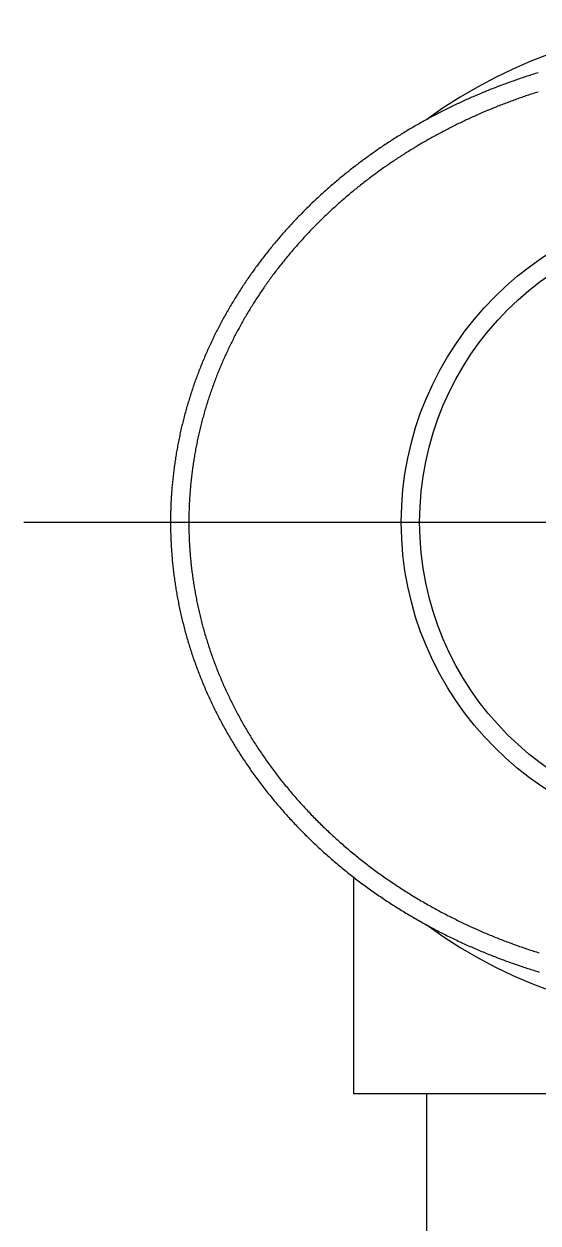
# Model space of a CAD drawing. Extents: x -10.3 to 60.5, y -16.9 to 56.6.
# Drawn here: x 41.54 to 48.55, y 38.24 to 54.6 of the extents above; entities that cross this region are included whole.
import ezdxf

# ---------------------------------------------------------------- set-up
doc = ezdxf.new("R2010")
doc.units = 0
doc.linetypes.add('CENTER', pattern=[50.8, 31.75, -6.35, 6.35, -6.35])
doc.layers.get('0').update_dxf_attribs({"linetype": 'CONTINUOUS'})
doc.layers.add('CENTER', color=1, linetype='CENTER')

msp = doc.modelspace()

# ---------------------------------------------------------------- linework, layer by layer
at = {"color": 7, "linetype": 'CONTINUOUS'}
for p, q in [((46.0368, 40), (46.0368, 42.9552)), ((56.0368, 40), (46.0368, 40)), ((47.0368, 0.3), (47.0368, 40))]:
    msp.add_line(p, q, dxfattribs=at)
at = {"color": 7}
for points in [[(48.5552, 53.9339, 0), (48.536, 53.928, 0), (48.5169, 53.9221, 0), (48.4977, 53.9162, 0), (48.4785, 53.9102, 0), (48.4594, 53.9041, 0), (48.4403, 53.898, 0), (48.4211, 53.8919, 0), (48.402, 53.8857, 0), (48.383, 53.8795, 0), (48.3639, 53.8732, 0), (48.3448, 53.8669, 0), (48.3258, 53.8605, 0), (48.3068, 53.8541, 0), (48.2878, 53.8476, 0), (48.2688, 53.8411, 0), (48.2498, 53.8345, 0), (48.2308, 53.8279, 0), (48.2119, 53.8213, 0), (48.1929, 53.8146, 0), (48.174, 53.8078, 0), (48.1551, 53.8011, 0), (48.1362, 53.7942, 0), (48.1173, 53.7873, 0), (48.0985, 53.7804, 0), (48.0796, 53.7734, 0), (48.0608, 53.7664, 0), (48.042, 53.7593, 0), (48.0232, 53.7522, 0), (48.0044, 53.745, 0), (47.9857, 53.7378, 0), (47.9669, 53.7306, 0), (47.9482, 53.7233, 0), (47.9295, 53.7159, 0), (47.9108, 53.7085, 0), (47.8921, 53.7011, 0), (47.8735, 53.6936, 0), (47.8548, 53.686, 0), (47.8362, 53.6784, 0), (47.8176, 53.6708, 0), (47.799, 53.6631, 0), (47.7805, 53.6554, 0), (47.7619, 53.6476, 0), (47.7434, 53.6398, 0), (47.7249, 53.6319, 0), (47.7064, 53.624, 0), (47.6879, 53.616, 0), (47.6694, 53.608, 0), (47.651, 53.6, 0), (47.6326, 53.5919, 0), (47.6142, 53.5837, 0), (47.5958, 53.5755, 0), (47.5774, 53.5673, 0), (47.5591, 53.559, 0), (47.5408, 53.5506, 0), (47.5225, 53.5423, 0), (47.5042, 53.5338, 0), (47.4859, 53.5253, 0), (47.4677, 53.5168, 0), (47.4495, 53.5082, 0), (47.4313, 53.4996, 0), (47.4131, 53.491, 0), (47.3949, 53.4822, 0), (47.3768, 53.4735, 0), (47.3587, 53.4647, 0), (47.3406, 53.4558, 0), (47.3225, 53.4469, 0), (47.3044, 53.438, 0), (47.2864, 53.429, 0), (47.2684, 53.4199, 0), (47.2504, 53.4108, 0), (47.2324, 53.4017, 0), (47.2145, 53.3925, 0), (47.1965, 53.3833, 0), (47.1786, 53.374, 0), (47.1608, 53.3647, 0), (47.1429, 53.3553, 0), (47.1251, 53.3459, 0), (47.1072, 53.3364, 0), (47.0895, 53.3269, 0), (47.0717, 53.3173, 0), (47.0539, 53.3077, 0), (47.0362, 53.2981, 0), (47.0185, 53.2884, 0), (47.0008, 53.2786, 0), (46.9832, 53.2688, 0), (46.9656, 53.259, 0), (46.948, 53.2491, 0), (46.9304, 53.2391, 0), (46.9128, 53.2292, 0), (46.8953, 53.2191, 0), (46.8778, 53.209, 0), (46.8603, 53.1989, 0), (46.8429, 53.1887, 0), (46.8254, 53.1785, 0), (46.808, 53.1683, 0), (46.7906, 53.1579, 0), (46.7733, 53.1476, 0), (46.756, 53.1372, 0), (46.7387, 53.1267, 0), (46.7214, 53.1162, 0), (46.7042, 53.1057, 0), (46.6869, 53.0951, 0), (46.6698, 53.0844, 0), (46.6526, 53.0738, 0), (46.6355, 53.063, 0), (46.6184, 53.0523, 0), (46.6013, 53.0414, 0), (46.5842, 53.0306, 0), (46.5672, 53.0196, 0), (46.5502, 53.0087, 0), (46.5333, 52.9977, 0), (46.5163, 52.9866, 0), (46.4994, 52.9755, 0), (46.4826, 52.9644, 0), (46.4657, 52.9532, 0), (46.4489, 52.9419, 0), (46.4321, 52.9307, 0), (46.4154, 52.9193, 0), (46.3986, 52.908, 0), (46.3819, 52.8965, 0), (46.3653, 52.8851, 0), (46.3486, 52.8736, 0), (46.332, 52.862, 0), (46.3155, 52.8504, 0), (46.2989, 52.8388, 0), (46.2824, 52.8271, 0), (46.266, 52.8153, 0), (46.2495, 52.8036, 0), (46.2331, 52.7917, 0), (46.2167, 52.7799, 0), (46.2004, 52.7679, 0), (46.1841, 52.756, 0), (46.1678, 52.744, 0), (46.1515, 52.7319, 0), (46.1353, 52.7198, 0), (46.1191, 52.7077, 0), (46.103, 52.6955, 0), (46.0869, 52.6833, 0), (46.0708, 52.671, 0), (46.0548, 52.6587, 0), (46.0387, 52.6463, 0), (46.0228, 52.6339, 0), (46.0068, 52.6214, 0), (45.9909, 52.6089, 0), (45.975, 52.5964, 0), (45.9592, 52.5838, 0), (45.9434, 52.5712, 0), (45.9276, 52.5585, 0), (45.9119, 52.5458, 0), (45.8962, 52.533, 0), (45.8805, 52.5202, 0), (45.8649, 52.5073, 0), (45.8493, 52.4944, 0), (45.8338, 52.4815, 0), (45.8183, 52.4685, 0), (45.8028, 52.4555, 0), (45.7874, 52.4424, 0), (45.772, 52.4293, 0), (45.7566, 52.4161, 0), (45.7413, 52.4029, 0), (45.726, 52.3897, 0), (45.7107, 52.3764, 0), (45.6955, 52.363, 0), (45.6803, 52.3497, 0), (45.6652, 52.3362, 0), (45.6501, 52.3228, 0), (45.6351, 52.3093, 0), (45.62, 52.2957, 0), (45.6051, 52.2821, 0), (45.5901, 52.2685, 0), (45.5752, 52.2548, 0), (45.5603, 52.2411, 0), (45.5455, 52.2273, 0), (45.5307, 52.2135, 0), (45.516, 52.1996, 0), (45.5013, 52.1857, 0), (45.4866, 52.1718, 0), (45.472, 52.1578, 0), (45.4574, 52.1438, 0), (45.4429, 52.1297, 0), (45.4284, 52.1156, 0), (45.4139, 52.1015, 0), (45.3995, 52.0873, 0), (45.3852, 52.073, 0), (45.3708, 52.0587, 0), (45.3565, 52.0444, 0), (45.3423, 52.03, 0), (45.3281, 52.0156, 0), (45.3139, 52.0012, 0), (45.2998, 51.9867, 0), (45.2857, 51.9722, 0), (45.2717, 51.9576, 0), (45.2577, 51.943, 0), (45.2437, 51.9283, 0), (45.2298, 51.9136, 0), (45.216, 51.8989, 0), (45.2021, 51.8841, 0), (45.1884, 51.8693, 0), (45.1746, 51.8544, 0), (45.1609, 51.8395, 0), (45.1473, 51.8245, 0), (45.1337, 51.8095, 0), (45.1201, 51.7945, 0), (45.1066, 51.7794, 0), (45.0932, 51.7643, 0), (45.0797, 51.7491, 0), (45.0664, 51.7339, 0), (45.053, 51.7187, 0), (45.0398, 51.7034, 0), (45.0265, 51.6881, 0), (45.0133, 51.6727, 0), (45.0002, 51.6573, 0), (44.9871, 51.6419, 0), (44.974, 51.6264, 0), (44.961, 51.6109, 0), (44.9481, 51.5953, 0), (44.9351, 51.5797, 0), (44.9223, 51.564, 0), (44.9095, 51.5483, 0), (44.8967, 51.5326, 0), (44.884, 51.5168, 0), (44.8713, 51.501, 0), (44.8586, 51.4852, 0), (44.8461, 51.4693, 0), (44.8335, 51.4533, 0), (44.821, 51.4374, 0), (44.8086, 51.4213, 0), (44.7962, 51.4053, 0), (44.7839, 51.3892, 0), (44.7716, 51.373, 0), (44.7593, 51.3569, 0), (44.7471, 51.3407, 0), (44.735, 51.3244, 0), (44.7229, 51.3081, 0), (44.7109, 51.2918, 0), (44.6989, 51.2754, 0), (44.6869, 51.259, 0), (44.675, 51.2425, 0), (44.6632, 51.226, 0), (44.6514, 51.2094, 0), (44.6396, 51.1929, 0), (44.6279, 51.1762, 0), (44.6163, 51.1596, 0), (44.6047, 51.1429, 0), (44.5931, 51.1261, 0), (44.5816, 51.1093, 0), (44.5702, 51.0925, 0), (44.5588, 51.0756, 0), (44.5475, 51.0587, 0), (44.5362, 51.0418, 0), (44.525, 51.0248, 0), (44.5138, 51.0078, 0), (44.5027, 50.9907, 0), (44.4916, 50.9736, 0), (44.4806, 50.9565, 0), (44.4696, 50.9393, 0), (44.4587, 50.9221, 0), (44.4478, 50.9049, 0), (44.437, 50.8876, 0), (44.4263, 50.8703, 0), (44.4156, 50.8529, 0), (44.4049, 50.8355, 0), (44.3944, 50.8181, 0), (44.3838, 50.8006, 0), (44.3734, 50.7831, 0), (44.3629, 50.7655, 0), (44.3526, 50.748, 0), (44.3423, 50.7303, 0), (44.332, 50.7127, 0), (44.3218, 50.695, 0), (44.3117, 50.6773, 0), (44.3016, 50.6595, 0), (44.2916, 50.6417, 0), (44.2816, 50.6239, 0), (44.2717, 50.606, 0), (44.2619, 50.5881, 0), (44.2521, 50.5702, 0), (44.2424, 50.5522, 0), (44.2327, 50.5342, 0), (44.2231, 50.5162, 0), (44.2135, 50.4981, 0), (44.204, 50.48, 0), (44.1946, 50.4619, 0), (44.1852, 50.4437, 0), (44.1759, 50.4255, 0), (44.1666, 50.4073, 0), (44.1574, 50.389, 0), (44.1483, 50.3707, 0), (44.1392, 50.3523, 0), (44.1302, 50.334, 0), (44.1212, 50.3156, 0), (44.1124, 50.2971, 0), (44.1035, 50.2787, 0), (44.0948, 50.2602, 0), (44.086, 50.2416, 0), (44.0774, 50.2231, 0), (44.0688, 50.2045, 0), (44.0603, 50.1858, 0), (44.0518, 50.1672, 0), (44.0434, 50.1485, 0), (44.0351, 50.1298, 0), (44.0269, 50.111, 0), (44.0187, 50.0923, 0), (44.0105, 50.0735, 0), (44.0024, 50.0546, 0), (43.9944, 50.0358, 0), (43.9865, 50.0169, 0), (43.9786, 49.9979, 0), (43.9708, 49.979, 0), (43.963, 49.96, 0), (43.9554, 49.941, 0), (43.9477, 49.922, 0), (43.9402, 49.9029, 0), (43.9327, 49.8838, 0), (43.9253, 49.8647, 0), (43.9179, 49.8456, 0), (43.9106, 49.8264, 0), (43.9034, 49.8072, 0), (43.8963, 49.788, 0), (43.8892, 49.7688, 0), (43.8822, 49.7495, 0), (43.8752, 49.7302, 0), (43.8683, 49.7109, 0), (43.8615, 49.6916, 0), (43.8547, 49.6722, 0), (43.8481, 49.6529, 0), (43.8414, 49.6334, 0), (43.8349, 49.614, 0), (43.8284, 49.5946, 0), (43.822, 49.5751, 0), (43.8156, 49.5556, 0), (43.8094, 49.5361, 0), (43.8031, 49.5165, 0), (43.797, 49.497, 0), (43.7909, 49.4774, 0), (43.7849, 49.4578, 0), (43.779, 49.4382, 0), (43.7731, 49.4185, 0), (43.7673, 49.3989, 0), (43.7616, 49.3792, 0), (43.7559, 49.3595, 0), (43.7503, 49.3398, 0), (43.7448, 49.32, 0), (43.7394, 49.3003, 0), (43.734, 49.2805, 0), (43.7287, 49.2607, 0), (43.7234, 49.2409, 0), (43.7183, 49.2211, 0), (43.7132, 49.2012, 0), (43.7082, 49.1814, 0), (43.7032, 49.1615, 0), (43.6983, 49.1416, 0), (43.6935, 49.1217, 0), (43.6888, 49.1017, 0), (43.6841, 49.0818, 0), (43.6795, 49.0618, 0), (43.675, 49.0418, 0), (43.6705, 49.0219, 0), (43.6661, 49.0018, 0), (43.6618, 48.9818, 0), (43.6576, 48.9618, 0), (43.6534, 48.9417, 0), (43.6493, 48.9217, 0), (43.6453, 48.9016, 0), (43.6413, 48.8815, 0), (43.6375, 48.8614, 0), (43.6337, 48.8413, 0), (43.6299, 48.8212, 0), (43.6263, 48.8011, 0), (43.6227, 48.7809, 0), (43.6192, 48.7608, 0), (43.6157, 48.7406, 0), (43.6124, 48.7204, 0), (43.6091, 48.7002, 0), (43.6059, 48.68, 0), (43.6027, 48.6598, 0), (43.5996, 48.6396, 0), (43.5966, 48.6194, 0), (43.5937, 48.5991, 0), (43.5909, 48.5789, 0), (43.5881, 48.5586, 0), (43.5854, 48.5384, 0), (43.5827, 48.5181, 0), (43.5802, 48.4978, 0), (43.5777, 48.4775, 0), (43.5753, 48.4572, 0), (43.5729, 48.4369, 0), (43.5707, 48.4166, 0), (43.5685, 48.3963, 0), (43.5663, 48.376, 0), (43.5643, 48.3556, 0), (43.5623, 48.3353, 0), (43.5604, 48.315, 0), (43.5586, 48.2946, 0), (43.5568, 48.2743, 0), (43.5552, 48.2539, 0), (43.5535, 48.2335, 0), (43.552, 48.2132, 0), (43.5505, 48.1928, 0), (43.5492, 48.1724, 0), (43.5478, 48.152, 0), (43.5466, 48.1317, 0), (43.5454, 48.1113, 0), (43.5444, 48.0909, 0), (43.5433, 48.0705, 0), (43.5424, 48.0501, 0), (43.5415, 48.0297, 0), (43.5407, 48.0093, 0), (43.54, 47.9889, 0), (43.5393, 47.9685, 0), (43.5388, 47.948, 0), (43.5383, 47.9276, 0), (43.5378, 47.9072, 0), (43.5375, 47.8868, 0), (43.5372, 47.8664, 0), (43.537, 47.846, 0), (43.5369, 47.8255, 0), (43.5368, 47.8051, 0), (43.5368, 47.7847, 0), (43.5369, 47.7643, 0), (43.5371, 47.7439, 0), (43.5373, 47.7235, 0), (43.5376, 47.703, 0), (43.538, 47.6826, 0), (43.5385, 47.6622, 0), (43.539, 47.6418, 0), (43.5396, 47.6214, 0), (43.5403, 47.601, 0), (43.5411, 47.5806, 0), (43.5419, 47.5602, 0), (43.5428, 47.5398, 0), (43.5438, 47.5194, 0), (43.5448, 47.4989, 0), (43.546, 47.4785, 0), (43.5472, 47.4581, 0), (43.5484, 47.4377, 0), (43.5498, 47.4173, 0), (43.5512, 47.3969, 0), (43.5527, 47.3765, 0), (43.5543, 47.3561, 0), (43.5559, 47.3358, 0), (43.5577, 47.3154, 0), (43.5595, 47.295, 0), (43.5613, 47.2746, 0), (43.5633, 47.2542, 0), (43.5653, 47.2338, 0), (43.5674, 47.2135, 0), (43.5695, 47.1931, 0), (43.5718, 47.1727, 0), (43.5741, 47.1523, 0), (43.5765, 47.132, 0), (43.579, 47.1116, 0), (43.5815, 47.0913, 0), (43.5841, 47.0709, 0), (43.5868, 47.0506, 0), (43.5896, 47.0302, 0), (43.5924, 47.0099, 0), (43.5953, 46.9895, 0), (43.5983, 46.9692, 0), (43.6014, 46.9489, 0), (43.6045, 46.9285, 0), (43.6077, 46.9082, 0), (43.611, 46.8879, 0), (43.6143, 46.8676, 0), (43.6178, 46.8473, 0), (43.6213, 46.827, 0), (43.6249, 46.8067, 0), (43.6285, 46.7864, 0), (43.6323, 46.7661, 0), (43.6361, 46.7458, 0), (43.64, 46.7255, 0), (43.6439, 46.7053, 0), (43.648, 46.685, 0), (43.6521, 46.6647, 0), (43.6562, 46.6445, 0), (43.6605, 46.6242, 0), (43.6648, 46.604, 0), (43.6693, 46.5838, 0), (43.6737, 46.5635, 0), (43.6783, 46.5433, 0), (43.6829, 46.5231, 0), (43.6876, 46.5029, 0), (43.6924, 46.4827, 0), (43.6973, 46.4625, 0), (43.7022, 46.4423, 0), (43.7072, 46.4221, 0), (43.7123, 46.402, 0), (43.7175, 46.3818, 0), (43.7227, 46.3616, 0), (43.728, 46.3415, 0), (43.7334, 46.3214, 0), (43.7389, 46.3012, 0), (43.7444, 46.2811, 0), (43.7501, 46.261, 0), (43.7558, 46.2409, 0), (43.7615, 46.2208, 0), (43.7674, 46.2007, 0), (43.7733, 46.1806, 0), (43.7793, 46.1605, 0), (43.7854, 46.1405, 0), (43.7915, 46.1204, 0), (43.7977, 46.1004, 0), (43.804, 46.0803, 0), (43.8104, 46.0603, 0), (43.8169, 46.0403, 0), (43.8234, 46.0203, 0), (43.83, 46.0003, 0), (43.8367, 45.9803, 0), (43.8434, 45.9604, 0), (43.8503, 45.9404, 0), (43.8572, 45.9205, 0), (43.8642, 45.9005, 0), (43.8712, 45.8806, 0), (43.8784, 45.8607, 0), (43.8856, 45.8408, 0), (43.8929, 45.8209, 0), (43.9003, 45.801, 0), (43.9077, 45.7812, 0), (43.9152, 45.7613, 0), (43.9228, 45.7415, 0), (43.9305, 45.7217, 0), (43.9383, 45.7019, 0), (43.9461, 45.6821, 0), (43.954, 45.6623, 0), (43.962, 45.6425, 0), (43.9701, 45.6228, 0), (43.9782, 45.603, 0), (43.9864, 45.5833, 0), (43.9947, 45.5636, 0), (44.0031, 45.5439, 0), (44.0115, 45.5242, 0), (44.02, 45.5045, 0), (44.0286, 45.4849, 0), (44.0373, 45.4652, 0), (44.0461, 45.4456, 0), (44.0549, 45.426, 0), (44.0638, 45.4064, 0), (44.0728, 45.3868, 0), (44.0819, 45.3673, 0), (44.091, 45.3477, 0), (44.1002, 45.3282, 0), (44.1095, 45.3087, 0), (44.1189, 45.2892, 0), (44.1284, 45.2698, 0), (44.1379, 45.2503, 0), (44.1475, 45.2309, 0), (44.1572, 45.2114, 0), (44.167, 45.192, 0), (44.1768, 45.1726, 0), (44.1867, 45.1533, 0), (44.1967, 45.1339, 0), (44.2068, 45.1146, 0), (44.2169, 45.0953, 0), (44.2272, 45.076, 0), (44.2375, 45.0567, 0), (44.2479, 45.0374, 0), (44.2584, 45.0182, 0), (44.2689, 44.999, 0), (44.2795, 44.9798, 0), (44.2903, 44.9606, 0), (44.301, 44.9414, 0), (44.3119, 44.9223, 0), (44.3229, 44.9031, 0), (44.3339, 44.884, 0), (44.345, 44.8649, 0), (44.3562, 44.8459, 0), (44.3674, 44.8268, 0), (44.3788, 44.8078, 0), (44.3902, 44.7888, 0), (44.4017, 44.7699, 0), (44.4132, 44.7509, 0), (44.4249, 44.732, 0), (44.4366, 44.7131, 0), (44.4484, 44.6942, 0), (44.4603, 44.6753, 0), (44.4723, 44.6565, 0), (44.4843, 44.6377, 0), (44.4964, 44.6189, 0), (44.5086, 44.6002, 0), (44.5209, 44.5815, 0), (44.5332, 44.5628, 0), (44.5456, 44.5441, 0), (44.5581, 44.5254, 0), (44.5707, 44.5068, 0), (44.5834, 44.4882, 0), (44.5961, 44.4697, 0), (44.6089, 44.4511, 0), (44.6218, 44.4326, 0), (44.6348, 44.4141, 0), (44.6478, 44.3957, 0), (44.6609, 44.3773, 0), (44.6741, 44.3589, 0), (44.6874, 44.3405, 0), (44.7007, 44.3222, 0), (44.7141, 44.3039, 0), (44.7276, 44.2856, 0), (44.7412, 44.2674, 0), (44.7548, 44.2492, 0), (44.7685, 44.231, 0), (44.7823, 44.2129, 0), (44.7962, 44.1948, 0), (44.8101, 44.1767, 0), (44.8242, 44.1587, 0), (44.8383, 44.1407, 0), (44.8524, 44.1227, 0), (44.8667, 44.1048, 0), (44.881, 44.0869, 0), (44.8954, 44.069, 0), (44.9099, 44.0512, 0), (44.9244, 44.0334, 0), (44.939, 44.0156, 0), (44.9537, 43.9979, 0), (44.9685, 43.9802, 0), (44.9833, 43.9626, 0), (44.9982, 43.945, 0), (45.0132, 43.9274, 0), (45.0283, 43.9099, 0), (45.0434, 43.8924, 0), (45.0586, 43.875, 0), (45.0738, 43.8576, 0), (45.0892, 43.8403, 0), (45.1046, 43.823, 0), (45.12, 43.8057, 0), (45.1356, 43.7885, 0), (45.1512, 43.7714, 0), (45.1668, 43.7542, 0), (45.1826, 43.7372, 0), (45.1984, 43.7201, 0), (45.2142, 43.7032, 0), (45.2302, 43.6862, 0), (45.2461, 43.6693, 0), (45.2622, 43.6525, 0), (45.2783, 43.6357, 0), (45.2945, 43.619, 0), (45.3107, 43.6023, 0), (45.3271, 43.5856, 0), (45.3434, 43.569, 0), (45.3599, 43.5525, 0), (45.3763, 43.536, 0), (45.3929, 43.5196, 0), (45.4095, 43.5032, 0), (45.4262, 43.4868, 0), (45.4429, 43.4705, 0), (45.4597, 43.4543, 0), (45.4765, 43.4381, 0), (45.4934, 43.422, 0), (45.5104, 43.4059, 0), (45.5274, 43.3899, 0), (45.5445, 43.3739, 0), (45.5616, 43.358, 0), (45.5788, 43.3421, 0), (45.596, 43.3263, 0), (45.6133, 43.3106, 0), (45.6306, 43.2949, 0), (45.648, 43.2792, 0), (45.6655, 43.2637, 0), (45.683, 43.2481, 0), (45.7005, 43.2327, 0), (45.7181, 43.2173, 0), (45.7358, 43.2019, 0), (45.7535, 43.1866, 0), (45.7712, 43.1714, 0), (45.789, 43.1562, 0), (45.8069, 43.1411, 0), (45.8248, 43.1261, 0), (45.8427, 43.1111, 0), (45.8607, 43.0961, 0), (45.8788, 43.0813, 0), (45.8969, 43.0664, 0), (45.915, 43.0517, 0), (45.9332, 43.037, 0), (45.9514, 43.0224, 0), (45.9697, 43.0078, 0), (45.988, 42.9933, 0), (46.0064, 42.9789, 0), (46.0248, 42.9645, 0), (46.0432, 42.9502, 0), (46.0617, 42.936, 0), (46.0802, 42.9218, 0), (46.0988, 42.9077, 0), (46.1174, 42.8937, 0), (46.136, 42.8797, 0), (46.1547, 42.8658, 0), (46.1734, 42.8519, 0), (46.1922, 42.8381, 0), (46.211, 42.8244, 0), (46.2298, 42.8107, 0), (46.2487, 42.7971, 0), (46.2676, 42.7836, 0), (46.2865, 42.7701, 0), (46.3055, 42.7567, 0), (46.3245, 42.7434, 0), (46.3435, 42.7301, 0), (46.3625, 42.7169, 0), (46.3816, 42.7038, 0), (46.4008, 42.6907, 0), (46.4199, 42.6777, 0), (46.4391, 42.6648, 0), (46.4583, 42.6519, 0), (46.4776, 42.6391, 0), (46.4968, 42.6263, 0), (46.5161, 42.6137, 0), (46.5355, 42.601, 0), (46.5548, 42.5885, 0), (46.5742, 42.576, 0), (46.5936, 42.5636, 0), (46.613, 42.5513, 0), (46.6325, 42.539, 0), (46.6519, 42.5268, 0), (46.6714, 42.5147, 0), (46.6909, 42.5026, 0), (46.7105, 42.4906, 0), (46.73, 42.4786, 0), (46.7496, 42.4668, 0), (46.7692, 42.455, 0), (46.7889, 42.4432, 0), (46.8085, 42.4316, 0), (46.8281, 42.42, 0), (46.8478, 42.4084, 0), (46.8675, 42.397, 0), (46.8872, 42.3856, 0), (46.907, 42.3743, 0), (46.9267, 42.363, 0), (46.9464, 42.3518, 0), (46.9662, 42.3407, 0), (46.986, 42.3296, 0), (47.0058, 42.3187, 0), (47.0256, 42.3078, 0), (47.0454, 42.2969, 0), (47.0653, 42.2861, 0), (47.0851, 42.2754, 0), (47.105, 42.2648, 0), (47.1248, 42.2543, 0), (47.1447, 42.2438, 0), (47.1646, 42.2333, 0), (47.1845, 42.223, 0), (47.2044, 42.2127, 0), (47.2243, 42.2025, 0), (47.2442, 42.1923, 0), (47.2641, 42.1823, 0), (47.284, 42.1722, 0), (47.3039, 42.1623, 0), (47.3239, 42.1524, 0), (47.3438, 42.1426, 0), (47.3637, 42.1329, 0), (47.3837, 42.1232, 0), (47.4036, 42.1136, 0), (47.4236, 42.1041, 0), (47.4435, 42.0946, 0), (47.4635, 42.0852, 0), (47.4834, 42.0759, 0), (47.5034, 42.0666, 0), (47.5233, 42.0574, 0), (47.5433, 42.0483, 0), (47.5632, 42.0392, 0), (47.5832, 42.0302, 0), (47.6031, 42.0213, 0), (47.6231, 42.0124, 0), (47.643, 42.0036, 0), (47.663, 41.9949, 0), (47.6829, 41.9862, 0), (47.7028, 41.9776, 0), (47.7228, 41.9691, 0), (47.7427, 41.9606, 0), (47.7626, 41.9522, 0), (47.7826, 41.9438, 0), (47.8025, 41.9355, 0), (47.8224, 41.9273, 0), (47.8423, 41.9192, 0), (47.8622, 41.9111, 0), (47.8821, 41.9031, 0), (47.9019, 41.8951, 0), (47.9218, 41.8872, 0), (47.9417, 41.8794, 0), (47.9615, 41.8716, 0), (47.9814, 41.8639, 0), (48.0012, 41.8563, 0), (48.021, 41.8487, 0), (48.0409, 41.8412, 0), (48.0607, 41.8337, 0), (48.0805, 41.8263, 0), (48.1002, 41.819, 0), (48.12, 41.8117, 0), (48.1398, 41.8045, 0), (48.1595, 41.7974, 0), (48.1792, 41.7903, 0), (48.199, 41.7833, 0), (48.2187, 41.7763, 0), (48.2383, 41.7694, 0), (48.258, 41.7626, 0), (48.2777, 41.7558, 0), (48.2973, 41.7491, 0), (48.3169, 41.7425, 0), (48.3365, 41.7359, 0), (48.3561, 41.7294, 0), (48.3757, 41.7229, 0), (48.3953, 41.7165, 0), (48.4148, 41.7102, 0), (48.4343, 41.7039, 0), (48.4538, 41.6976, 0), (48.4733, 41.6915, 0), (48.4927, 41.6854, 0), (48.5122, 41.6793, 0), (48.5316, 41.6734, 0), (48.5509, 41.6674, 0), (48.5703, 41.6616, 0)], [(48.5535, 53.6717, 0), (48.535, 53.6658, 0), (48.5164, 53.6599, 0), (48.4979, 53.654, 0), (48.4794, 53.648, 0), (48.4609, 53.6419, 0), (48.4424, 53.6358, 0), (48.4239, 53.6297, 0), (48.4054, 53.6235, 0), (48.387, 53.6173, 0), (48.3685, 53.611, 0), (48.3501, 53.6047, 0), (48.3317, 53.5984, 0), (48.3133, 53.592, 0), (48.295, 53.5855, 0), (48.2766, 53.579, 0), (48.2583, 53.5725, 0), (48.2399, 53.5659, 0), (48.2216, 53.5593, 0), (48.2033, 53.5526, 0), (48.185, 53.5459, 0), (48.1668, 53.5391, 0), (48.1485, 53.5323, 0), (48.1303, 53.5254, 0), (48.1121, 53.5185, 0), (48.0939, 53.5116, 0), (48.0757, 53.5046, 0), (48.0575, 53.4976, 0), (48.0394, 53.4905, 0), (48.0212, 53.4833, 0), (48.0031, 53.4762, 0), (47.985, 53.469, 0), (47.967, 53.4617, 0), (47.9489, 53.4544, 0), (47.9308, 53.447, 0), (47.9128, 53.4396, 0), (47.8948, 53.4322, 0), (47.8768, 53.4247, 0), (47.8588, 53.4172, 0), (47.8409, 53.4096, 0), (47.823, 53.402, 0), (47.805, 53.3943, 0), (47.7871, 53.3866, 0), (47.7693, 53.3788, 0), (47.7514, 53.371, 0), (47.7335, 53.3632, 0), (47.7157, 53.3553, 0), (47.6979, 53.3473, 0), (47.6801, 53.3393, 0), (47.6624, 53.3313, 0), (47.6446, 53.3232, 0), (47.6269, 53.3151, 0), (47.6092, 53.3069, 0), (47.5915, 53.2987, 0), (47.5738, 53.2905, 0), (47.5562, 53.2822, 0), (47.5385, 53.2738, 0), (47.5209, 53.2654, 0), (47.5034, 53.257, 0), (47.4858, 53.2485, 0), (47.4682, 53.24, 0), (47.4507, 53.2314, 0), (47.4332, 53.2228, 0), (47.4157, 53.2141, 0), (47.3983, 53.2054, 0), (47.3808, 53.1966, 0), (47.3634, 53.1878, 0), (47.346, 53.179, 0), (47.3286, 53.1701, 0), (47.3113, 53.1612, 0), (47.294, 53.1522, 0), (47.2766, 53.1432, 0), (47.2594, 53.1341, 0), (47.2421, 53.125, 0), (47.2249, 53.1158, 0), (47.2076, 53.1066, 0), (47.1904, 53.0973, 0), (47.1733, 53.088, 0), (47.1561, 53.0787, 0), (47.139, 53.0693, 0), (47.1219, 53.0599, 0), (47.1048, 53.0504, 0), (47.0877, 53.0409, 0), (47.0707, 53.0313, 0), (47.0537, 53.0217, 0), (47.0367, 53.012, 0), (47.0198, 53.0023, 0), (47.0028, 52.9926, 0), (46.9859, 52.9828, 0), (46.969, 52.9729, 0), (46.9522, 52.963, 0), (46.9353, 52.9531, 0), (46.9185, 52.9431, 0), (46.9017, 52.9331, 0), (46.885, 52.923, 0), (46.8683, 52.9129, 0), (46.8516, 52.9028, 0), (46.8349, 52.8926, 0), (46.8182, 52.8823, 0), (46.8016, 52.872, 0), (46.785, 52.8617, 0), (46.7684, 52.8513, 0), (46.7519, 52.8409, 0), (46.7354, 52.8304, 0), (46.7189, 52.8199, 0), (46.7025, 52.8094, 0), (46.686, 52.7988, 0), (46.6696, 52.7881, 0), (46.6533, 52.7775, 0), (46.6369, 52.7667, 0), (46.6206, 52.756, 0), (46.6043, 52.7451, 0), (46.5881, 52.7343, 0), (46.5719, 52.7234, 0), (46.5557, 52.7124, 0), (46.5395, 52.7014, 0), (46.5234, 52.6904, 0), (46.5073, 52.6793, 0), (46.4912, 52.6682, 0), (46.4752, 52.657, 0), (46.4591, 52.6458, 0), (46.4432, 52.6346, 0), (46.4272, 52.6233, 0), (46.4113, 52.6119, 0), (46.3954, 52.6005, 0), (46.3796, 52.5891, 0), (46.3637, 52.5776, 0), (46.3479, 52.5661, 0), (46.3322, 52.5546, 0), (46.3165, 52.543, 0), (46.3008, 52.5313, 0), (46.2851, 52.5197, 0), (46.2695, 52.5079, 0), (46.2539, 52.4962, 0), (46.2383, 52.4843, 0), (46.2228, 52.4725, 0), (46.2073, 52.4606, 0), (46.1918, 52.4487, 0), (46.1764, 52.4367, 0), (46.161, 52.4246, 0), (46.1457, 52.4126, 0), (46.1303, 52.4005, 0), (46.115, 52.3883, 0), (46.0998, 52.3761, 0), (46.0846, 52.3639, 0), (46.0694, 52.3516, 0), (46.0542, 52.3393, 0), (46.0391, 52.3269, 0), (46.024, 52.3145, 0), (46.009, 52.3021, 0), (45.994, 52.2896, 0), (45.979, 52.277, 0), (45.9641, 52.2645, 0), (45.9492, 52.2519, 0), (45.9343, 52.2392, 0), (45.9195, 52.2265, 0), (45.9047, 52.2138, 0), (45.89, 52.201, 0), (45.8753, 52.1882, 0), (45.8606, 52.1753, 0), (45.846, 52.1624, 0), (45.8314, 52.1494, 0), (45.8168, 52.1364, 0), (45.8023, 52.1234, 0), (45.7878, 52.1103, 0), (45.7733, 52.0972, 0), (45.7589, 52.0841, 0), (45.7446, 52.0709, 0), (45.7302, 52.0576, 0), (45.7159, 52.0444, 0), (45.7017, 52.0311, 0), (45.6875, 52.0177, 0), (45.6733, 52.0043, 0), (45.6592, 51.9909, 0), (45.6451, 51.9774, 0), (45.631, 51.9639, 0), (45.617, 51.9503, 0), (45.603, 51.9367, 0), (45.5891, 51.9231, 0), (45.5752, 51.9094, 0), (45.5613, 51.8957, 0), (45.5475, 51.8819, 0), (45.5338, 51.8681, 0), (45.52, 51.8543, 0), (45.5063, 51.8404, 0), (45.4927, 51.8265, 0), (45.4791, 51.8125, 0), (45.4655, 51.7985, 0), (45.452, 51.7844, 0), (45.4385, 51.7704, 0), (45.4251, 51.7562, 0), (45.4117, 51.7421, 0), (45.3983, 51.7279, 0), (45.385, 51.7136, 0), (45.3718, 51.6994, 0), (45.3585, 51.685, 0), (45.3454, 51.6707, 0), (45.3322, 51.6563, 0), (45.3191, 51.6419, 0), (45.3061, 51.6274, 0), (45.2931, 51.6129, 0), (45.2801, 51.5983, 0), (45.2672, 51.5837, 0), (45.2543, 51.5691, 0), (45.2415, 51.5544, 0), (45.2287, 51.5397, 0), (45.2159, 51.5249, 0), (45.2033, 51.5102, 0), (45.1906, 51.4953, 0), (45.178, 51.4805, 0), (45.1654, 51.4656, 0), (45.1529, 51.4506, 0), (45.1404, 51.4356, 0), (45.128, 51.4206, 0), (45.1156, 51.4056, 0), (45.1033, 51.3905, 0), (45.091, 51.3753, 0), (45.0788, 51.3602, 0), (45.0666, 51.3449, 0), (45.0544, 51.3297, 0), (45.0423, 51.3144, 0), (45.0303, 51.2991, 0), (45.0183, 51.2837, 0), (45.0063, 51.2683, 0), (44.9944, 51.2529, 0), (44.9825, 51.2374, 0), (44.9707, 51.2219, 0), (44.9589, 51.2063, 0), (44.9472, 51.1907, 0), (44.9355, 51.1751, 0), (44.9239, 51.1594, 0), (44.9123, 51.1437, 0), (44.9008, 51.128, 0), (44.8893, 51.1122, 0), (44.8779, 51.0964, 0), (44.8665, 51.0805, 0), (44.8551, 51.0646, 0), (44.8438, 51.0487, 0), (44.8326, 51.0327, 0), (44.8214, 51.0167, 0), (44.8103, 51.0006, 0), (44.7992, 50.9845, 0), (44.7881, 50.9684, 0), (44.7771, 50.9522, 0), (44.7662, 50.936, 0), (44.7553, 50.9198, 0), (44.7445, 50.9035, 0), (44.7337, 50.8872, 0), (44.7229, 50.8709, 0), (44.7123, 50.8545, 0), (44.7016, 50.8381, 0), (44.691, 50.8216, 0), (44.6805, 50.8051, 0), (44.67, 50.7886, 0), (44.6596, 50.772, 0), (44.6492, 50.7554, 0), (44.6389, 50.7388, 0), (44.6286, 50.7221, 0), (44.6184, 50.7054, 0), (44.6083, 50.6887, 0), (44.5982, 50.6719, 0), (44.5881, 50.6551, 0), (44.5781, 50.6383, 0), (44.5682, 50.6214, 0), (44.5583, 50.6045, 0), (44.5484, 50.5875, 0), (44.5386, 50.5706, 0), (44.5289, 50.5536, 0), (44.5193, 50.5365, 0), (44.5096, 50.5194, 0), (44.5001, 50.5023, 0), (44.4906, 50.4852, 0), (44.4811, 50.468, 0), (44.4717, 50.4508, 0), (44.4624, 50.4336, 0), (44.4531, 50.4163, 0), (44.4439, 50.399, 0), (44.4347, 50.3817, 0), (44.4256, 50.3643, 0), (44.4166, 50.3469, 0), (44.4076, 50.3295, 0), (44.3986, 50.312, 0), (44.3898, 50.2945, 0), (44.3809, 50.277, 0), (44.3722, 50.2594, 0), (44.3635, 50.2419, 0), (44.3548, 50.2242, 0), (44.3462, 50.2066, 0), (44.3377, 50.1889, 0), (44.3293, 50.1712, 0), (44.3208, 50.1535, 0), (44.3125, 50.1357, 0), (44.3042, 50.1179, 0), (44.296, 50.1001, 0), (44.2878, 50.0823, 0), (44.2797, 50.0644, 0), (44.2717, 50.0465, 0), (44.2637, 50.0285, 0), (44.2558, 50.0106, 0), (44.2479, 49.9926, 0), (44.2401, 49.9745, 0), (44.2324, 49.9565, 0), (44.2247, 49.9384, 0), (44.2171, 49.9203, 0), (44.2095, 49.9022, 0), (44.2021, 49.884, 0), (44.1946, 49.8659, 0), (44.1873, 49.8477, 0), (44.18, 49.8294, 0), (44.1728, 49.8112, 0), (44.1656, 49.7929, 0), (44.1585, 49.7746, 0), (44.1514, 49.7563, 0), (44.1444, 49.7379, 0), (44.1375, 49.7195, 0), (44.1307, 49.7011, 0), (44.1239, 49.6827, 0), (44.1172, 49.6643, 0), (44.1105, 49.6458, 0), (44.1039, 49.6273, 0), (44.0974, 49.6088, 0), (44.0909, 49.5903, 0), (44.0845, 49.5717, 0), (44.0782, 49.5531, 0), (44.0719, 49.5345, 0), (44.0657, 49.5159, 0), (44.0596, 49.4973, 0), (44.0535, 49.4786, 0), (44.0475, 49.4599, 0), (44.0415, 49.4412, 0), (44.0356, 49.4225, 0), (44.0298, 49.4038, 0), (44.0241, 49.385, 0), (44.0184, 49.3662, 0), (44.0128, 49.3474, 0), (44.0072, 49.3286, 0), (44.0018, 49.3098, 0), (43.9963, 49.2909, 0), (43.991, 49.2721, 0), (43.9857, 49.2532, 0), (43.9805, 49.2343, 0), (43.9754, 49.2154, 0), (43.9703, 49.1964, 0), (43.9653, 49.1775, 0), (43.9603, 49.1585, 0), (43.9554, 49.1395, 0), (43.9506, 49.1205, 0), (43.9459, 49.1015, 0), (43.9412, 49.0825, 0), (43.9366, 49.0634, 0), (43.9321, 49.0443, 0), (43.9276, 49.0253, 0), (43.9232, 49.0062, 0), (43.9189, 48.9871, 0), (43.9146, 48.9679, 0), (43.9104, 48.9488, 0), (43.9063, 48.9297, 0), (43.9023, 48.9105, 0), (43.8983, 48.8913, 0), (43.8944, 48.8722, 0), (43.8905, 48.853, 0), (43.8867, 48.8337, 0), (43.883, 48.8145, 0), (43.8794, 48.7953, 0), (43.8758, 48.7761, 0), (43.8723, 48.7568, 0), (43.8689, 48.7375, 0), (43.8655, 48.7183, 0), (43.8623, 48.699, 0), (43.859, 48.6797, 0), (43.8559, 48.6604, 0), (43.8528, 48.6411, 0), (43.8498, 48.6218, 0), (43.8469, 48.6024, 0), (43.844, 48.5831, 0), (43.8412, 48.5637, 0), (43.8385, 48.5444, 0), (43.8358, 48.525, 0), (43.8332, 48.5057, 0), (43.8307, 48.4863, 0), (43.8283, 48.4669, 0), (43.8259, 48.4475, 0), (43.8236, 48.4281, 0), (43.8213, 48.4087, 0), (43.8192, 48.3893, 0), (43.8171, 48.3699, 0), (43.815, 48.3504, 0), (43.8131, 48.331, 0), (43.8112, 48.3116, 0), (43.8094, 48.2921, 0), (43.8076, 48.2727, 0), (43.8059, 48.2532, 0), (43.8043, 48.2338, 0), (43.8028, 48.2143, 0), (43.8013, 48.1948, 0), (43.7999, 48.1754, 0), (43.7986, 48.1559, 0), (43.7974, 48.1364, 0), (43.7962, 48.1169, 0), (43.7951, 48.0975, 0), (43.794, 48.078, 0), (43.793, 48.0585, 0), (43.7921, 48.039, 0), (43.7913, 48.0195, 0), (43.7905, 48, 0), (43.7898, 47.9805, 0), (43.7892, 47.961, 0), (43.7887, 47.9415, 0), (43.7882, 47.922, 0), (43.7878, 47.9025, 0), (43.7875, 47.8829, 0), (43.7872, 47.8634, 0), (43.787, 47.8439, 0), (43.7869, 47.8244, 0), (43.7868, 47.8049, 0), (43.7868, 47.7854, 0), (43.7869, 47.7659, 0), (43.7871, 47.7464, 0), (43.7873, 47.7269, 0), (43.7876, 47.7073, 0), (43.788, 47.6878, 0), (43.7884, 47.6683, 0), (43.7889, 47.6488, 0), (43.7895, 47.6293, 0), (43.7902, 47.6098, 0), (43.7909, 47.5903, 0), (43.7917, 47.5708, 0), (43.7925, 47.5513, 0), (43.7935, 47.5318, 0), (43.7945, 47.5123, 0), (43.7956, 47.4928, 0), (43.7967, 47.4733, 0), (43.7979, 47.4538, 0), (43.7992, 47.4343, 0), (43.8006, 47.4148, 0), (43.802, 47.3953, 0), (43.8035, 47.3758, 0), (43.8051, 47.3563, 0), (43.8067, 47.3369, 0), (43.8084, 47.3174, 0), (43.8102, 47.2979, 0), (43.8121, 47.2784, 0), (43.814, 47.2589, 0), (43.816, 47.2394, 0), (43.8181, 47.22, 0), (43.8202, 47.2005, 0), (43.8224, 47.181, 0), (43.8247, 47.1616, 0), (43.8271, 47.1421, 0), (43.8295, 47.1226, 0), (43.832, 47.1032, 0), (43.8346, 47.0837, 0), (43.8372, 47.0643, 0), (43.8399, 47.0448, 0), (43.8427, 47.0254, 0), (43.8456, 47.006, 0), (43.8485, 46.9865, 0), (43.8515, 46.9671, 0), (43.8546, 46.9477, 0), (43.8577, 46.9282, 0), (43.8609, 46.9088, 0), (43.8642, 46.8894, 0), (43.8676, 46.87, 0), (43.871, 46.8506, 0), (43.8745, 46.8312, 0), (43.8781, 46.8118, 0), (43.8817, 46.7924, 0), (43.8854, 46.773, 0), (43.8892, 46.7536, 0), (43.8931, 46.7342, 0), (43.897, 46.7149, 0), (43.901, 46.6955, 0), (43.9051, 46.6761, 0), (43.9092, 46.6568, 0), (43.9134, 46.6374, 0), (43.9177, 46.6181, 0), (43.9221, 46.5987, 0), (43.9265, 46.5794, 0), (43.931, 46.5601, 0), (43.9356, 46.5408, 0), (43.9402, 46.5214, 0), (43.945, 46.5021, 0), (43.9498, 46.4828, 0), (43.9546, 46.4635, 0), (43.9596, 46.4442, 0), (43.9646, 46.425, 0), (43.9697, 46.4057, 0), (43.9748, 46.3864, 0), (43.98, 46.3672, 0), (43.9854, 46.3479, 0), (43.9907, 46.3287, 0), (43.9962, 46.3094, 0), (44.0017, 46.2902, 0), (44.0073, 46.271, 0), (44.013, 46.2517, 0), (44.0187, 46.2325, 0), (44.0245, 46.2133, 0), (44.0304, 46.1941, 0), (44.0363, 46.175, 0), (44.0424, 46.1558, 0), (44.0485, 46.1366, 0), (44.0547, 46.1175, 0), (44.0609, 46.0983, 0), (44.0672, 46.0792, 0), (44.0736, 46.0601, 0), (44.0801, 46.0409, 0), (44.0866, 46.0218, 0), (44.0933, 46.0027, 0), (44.0999, 45.9837, 0), (44.1067, 45.9646, 0), (44.1135, 45.9455, 0), (44.1205, 45.9265, 0), (44.1274, 45.9074, 0), (44.1345, 45.8884, 0), (44.1416, 45.8694, 0), (44.1488, 45.8504, 0), (44.1561, 45.8314, 0), (44.1635, 45.8124, 0), (44.1709, 45.7934, 0), (44.1784, 45.7744, 0), (44.186, 45.7555, 0), (44.1936, 45.7366, 0), (44.2013, 45.7176, 0), (44.2091, 45.6987, 0), (44.217, 45.6798, 0), (44.225, 45.6609, 0), (44.233, 45.6421, 0), (44.2411, 45.6232, 0), (44.2492, 45.6044, 0), (44.2575, 45.5855, 0), (44.2658, 45.5667, 0), (44.2742, 45.5479, 0), (44.2827, 45.5291, 0), (44.2912, 45.5103, 0), (44.2998, 45.4916, 0), (44.3085, 45.4728, 0), (44.3173, 45.4541, 0), (44.3261, 45.4354, 0), (44.335, 45.4167, 0), (44.344, 45.398, 0), (44.3531, 45.3793, 0), (44.3622, 45.3607, 0), (44.3714, 45.342, 0), (44.3807, 45.3234, 0), (44.3901, 45.3048, 0), (44.3995, 45.2862, 0), (44.409, 45.2676, 0), (44.4186, 45.2491, 0), (44.4283, 45.2305, 0), (44.438, 45.212, 0), (44.4478, 45.1935, 0), (44.4577, 45.175, 0), (44.4677, 45.1565, 0), (44.4778, 45.1381, 0), (44.4879, 45.1196, 0), (44.4981, 45.1012, 0), (44.5084, 45.0828, 0), (44.5187, 45.0644, 0), (44.5291, 45.046, 0), (44.5396, 45.0277, 0), (44.5502, 45.0093, 0), (44.5609, 44.991, 0), (44.5716, 44.9727, 0), (44.5824, 44.9544, 0), (44.5933, 44.9362, 0), (44.6043, 44.9179, 0), (44.6153, 44.8997, 0), (44.6264, 44.8815, 0), (44.6376, 44.8634, 0), (44.6488, 44.8452, 0), (44.6602, 44.8271, 0), (44.6716, 44.809, 0), (44.6831, 44.7909, 0), (44.6946, 44.7728, 0), (44.7063, 44.7548, 0), (44.718, 44.7368, 0), (44.7298, 44.7188, 0), (44.7416, 44.7008, 0), (44.7535, 44.6829, 0), (44.7656, 44.665, 0), (44.7776, 44.6471, 0), (44.7898, 44.6292, 0), (44.802, 44.6114, 0), (44.8143, 44.5936, 0), (44.8267, 44.5758, 0), (44.8392, 44.5581, 0), (44.8517, 44.5403, 0), (44.8643, 44.5226, 0), (44.877, 44.505, 0), (44.8897, 44.4873, 0), (44.9025, 44.4697, 0), (44.9154, 44.4521, 0), (44.9284, 44.4345, 0), (44.9415, 44.417, 0), (44.9546, 44.3995, 0), (44.9678, 44.382, 0), (44.981, 44.3646, 0), (44.9944, 44.3472, 0), (45.0078, 44.3298, 0), (45.0213, 44.3125, 0), (45.0348, 44.2952, 0), (45.0484, 44.2779, 0), (45.0621, 44.2606, 0), (45.0759, 44.2434, 0), (45.0898, 44.2262, 0), (45.1037, 44.2091, 0), (45.1177, 44.1919, 0), (45.1317, 44.1749, 0), (45.1459, 44.1578, 0), (45.1601, 44.1408, 0), (45.1744, 44.1238, 0), (45.1887, 44.1069, 0), (45.2031, 44.09, 0), (45.2176, 44.0731, 0), (45.2322, 44.0563, 0), (45.2468, 44.0395, 0), (45.2615, 44.0228, 0), (45.2763, 44.0061, 0), (45.2911, 43.9895, 0), (45.306, 43.9728, 0), (45.3209, 43.9563, 0), (45.3359, 43.9397, 0), (45.351, 43.9233, 0), (45.3662, 43.9068, 0), (45.3814, 43.8904, 0), (45.3967, 43.8741, 0), (45.412, 43.8578, 0), (45.4274, 43.8415, 0), (45.4429, 43.8253, 0), (45.4584, 43.8091, 0), (45.474, 43.793, 0), (45.4897, 43.7769, 0), (45.5054, 43.7609, 0), (45.5211, 43.7449, 0), (45.537, 43.7289, 0), (45.5529, 43.713, 0), (45.5688, 43.6972, 0), (45.5848, 43.6814, 0), (45.6009, 43.6656, 0), (45.617, 43.6499, 0), (45.6332, 43.6343, 0), (45.6494, 43.6187, 0), (45.6657, 43.6031, 0), (45.6821, 43.5876, 0), (45.6985, 43.5722, 0), (45.7149, 43.5568, 0), (45.7314, 43.5414, 0), (45.748, 43.5261, 0), (45.7646, 43.5109, 0), (45.7813, 43.4957, 0), (45.798, 43.4806, 0), (45.8148, 43.4655, 0), (45.8316, 43.4505, 0), (45.8485, 43.4355, 0), (45.8654, 43.4206, 0), (45.8824, 43.4057, 0), (45.8994, 43.3909, 0), (45.9165, 43.3761, 0), (45.9336, 43.3615, 0), (45.9508, 43.3468, 0), (45.9681, 43.3322, 0), (45.9853, 43.3177, 0), (46.0026, 43.3032, 0), (46.02, 43.2888, 0), (46.0374, 43.2745, 0), (46.0549, 43.2602, 0), (46.0724, 43.2459, 0), (46.0899, 43.2318, 0), (46.1075, 43.2177, 0), (46.1252, 43.2036, 0), (46.1429, 43.1896, 0), (46.1606, 43.1757, 0), (46.1784, 43.1618, 0), (46.1962, 43.148, 0), (46.214, 43.1342, 0), (46.2319, 43.1206, 0), (46.2498, 43.1069, 0), (46.2678, 43.0934, 0), (46.2858, 43.0799, 0), (46.3038, 43.0664, 0), (46.3219, 43.053, 0), (46.34, 43.0397, 0), (46.3582, 43.0264, 0), (46.3764, 43.0133, 0), (46.3946, 43.0001, 0), (46.4128, 42.987, 0), (46.4311, 42.974, 0), (46.4495, 42.9611, 0), (46.4678, 42.9482, 0), (46.4862, 42.9354, 0), (46.5046, 42.9226, 0), (46.5231, 42.9099, 0), (46.5416, 42.8973, 0), (46.5601, 42.8847, 0), (46.5786, 42.8722, 0), (46.5972, 42.8598, 0), (46.6158, 42.8474, 0), (46.6344, 42.8351, 0), (46.6531, 42.8228, 0), (46.6717, 42.8106, 0), (46.6905, 42.7985, 0), (46.7092, 42.7864, 0), (46.7279, 42.7744, 0), (46.7467, 42.7625, 0), (46.7655, 42.7506, 0), (46.7844, 42.7388, 0), (46.8032, 42.7271, 0), (46.8221, 42.7154, 0), (46.841, 42.7038, 0), (46.8599, 42.6923, 0), (46.8788, 42.6808, 0), (46.8978, 42.6694, 0), (46.9168, 42.658, 0), (46.9358, 42.6467, 0), (46.9548, 42.6355, 0), (46.9738, 42.6244, 0), (46.9929, 42.6133, 0), (47.012, 42.6022, 0), (47.031, 42.5913, 0), (47.0501, 42.5804, 0), (47.0692, 42.5696, 0), (47.0884, 42.5588, 0), (47.1075, 42.5481, 0), (47.1267, 42.5375, 0), (47.1458, 42.5269, 0), (47.165, 42.5165, 0), (47.1842, 42.506, 0), (47.2034, 42.4957, 0), (47.2226, 42.4854, 0), (47.2419, 42.4752, 0), (47.2611, 42.465, 0), (47.2803, 42.4549, 0), (47.2996, 42.4449, 0), (47.3189, 42.4349, 0), (47.3381, 42.425, 0), (47.3574, 42.4152, 0), (47.3767, 42.4055, 0), (47.396, 42.3958, 0), (47.4153, 42.3861, 0), (47.4345, 42.3766, 0), (47.4539, 42.3671, 0), (47.4732, 42.3577, 0), (47.4925, 42.3483, 0), (47.5118, 42.339, 0), (47.5311, 42.3298, 0), (47.5504, 42.3206, 0), (47.5697, 42.3115, 0), (47.5891, 42.3025, 0), (47.6084, 42.2935, 0), (47.6277, 42.2846, 0), (47.647, 42.2757, 0), (47.6664, 42.2669, 0), (47.6857, 42.2582, 0), (47.705, 42.2496, 0), (47.7243, 42.241, 0), (47.7437, 42.2325, 0), (47.763, 42.224, 0), (47.7823, 42.2156, 0), (47.8016, 42.2073, 0), (47.8209, 42.199, 0), (47.8402, 42.1908, 0), (47.8595, 42.1826, 0), (47.8788, 42.1745, 0), (47.8981, 42.1665, 0), (47.9174, 42.1585, 0), (47.9367, 42.1506, 0), (47.956, 42.1428, 0), (47.9753, 42.135, 0), (47.9945, 42.1273, 0), (48.0138, 42.1197, 0), (48.0331, 42.1121, 0), (48.0523, 42.1045, 0), (48.0715, 42.0971, 0), (48.0908, 42.0897, 0), (48.11, 42.0823, 0), (48.1292, 42.075, 0), (48.1484, 42.0678, 0), (48.1676, 42.0607, 0), (48.1867, 42.0536, 0), (48.2059, 42.0465, 0), (48.2251, 42.0395, 0), (48.2442, 42.0326, 0), (48.2633, 42.0257, 0), (48.2824, 42.0189, 0), (48.3015, 42.0122, 0), (48.3206, 42.0055, 0), (48.3397, 41.9989, 0), (48.3588, 41.9923, 0), (48.3778, 41.9858, 0), (48.3968, 41.9794, 0), (48.4158, 41.973, 0), (48.4348, 41.9667, 0), (48.4538, 41.9604, 0), (48.4728, 41.9542, 0), (48.4917, 41.948, 0), (48.5106, 41.9419, 0), (48.5296, 41.9359, 0), (48.5484, 41.9299, 0), (48.5673, 41.924, 0)]]:
    msp.add_polyline3d(points, dxfattribs=at)
at = {"color": 7, "linetype": 'CONTINUOUS'}
for radius in [4.35, 4.1]:
    msp.add_circle((51.0368, 47.8), radius, dxfattribs=at)
for start, end in [(53.92743, 126.07257), (233.92743, 306.07257)]:
    msp.add_arc((51.0368, 47.8), 6.8, start, end, dxfattribs=at)
at = {"layer": 'CENTER', "color": 1, "linetype": 'CENTER'}
msp.add_line((41.5368, 47.8), (60.5368, 47.8), dxfattribs=at)

doc.saveas('drawing.dxf')
